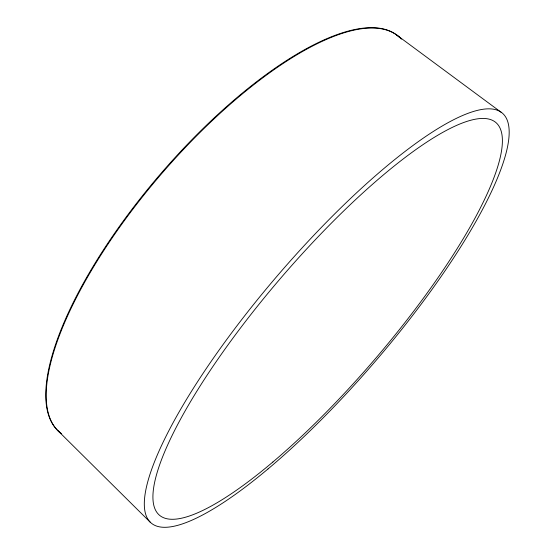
<?xml version="1.0" encoding="UTF-8"?>
<svg xmlns="http://www.w3.org/2000/svg" width="555" height="555" viewBox="0 0 555 555"><rect width="100%" height="100%" fill="white"/><g stroke="black" fill="none" stroke-linecap="round" stroke-linejoin="round"><path stroke-width="0.83" d="M396.034 34.521L501.116 112.263M58.157 430.937L150.655 522.623M60.377 432.914A260.566 90.951 -49.4 0 1 162.559 172.598A260.566 90.951 -49.4 0 1 401.425 39.148M61.508 433.677A260.524 91.055 -49.4 0 1 158.217 176.656A260.524 91.055 -49.4 0 1 399.399 37.247M268.01 468.947A269.876 65.011 -49.4 0 0 505.765 117.209A269.876 65.011 -49.4 0 0 206.481 368.249A269.876 65.011 -49.4 0 0 268.01 468.947M272.88 462.003A258.533 62.146 -49.4 0 0 498.82 125.916A258.533 62.146 -49.4 0 0 211.302 368.846A258.533 62.146 -49.4 0 0 272.88 462.003"/></g></svg>
